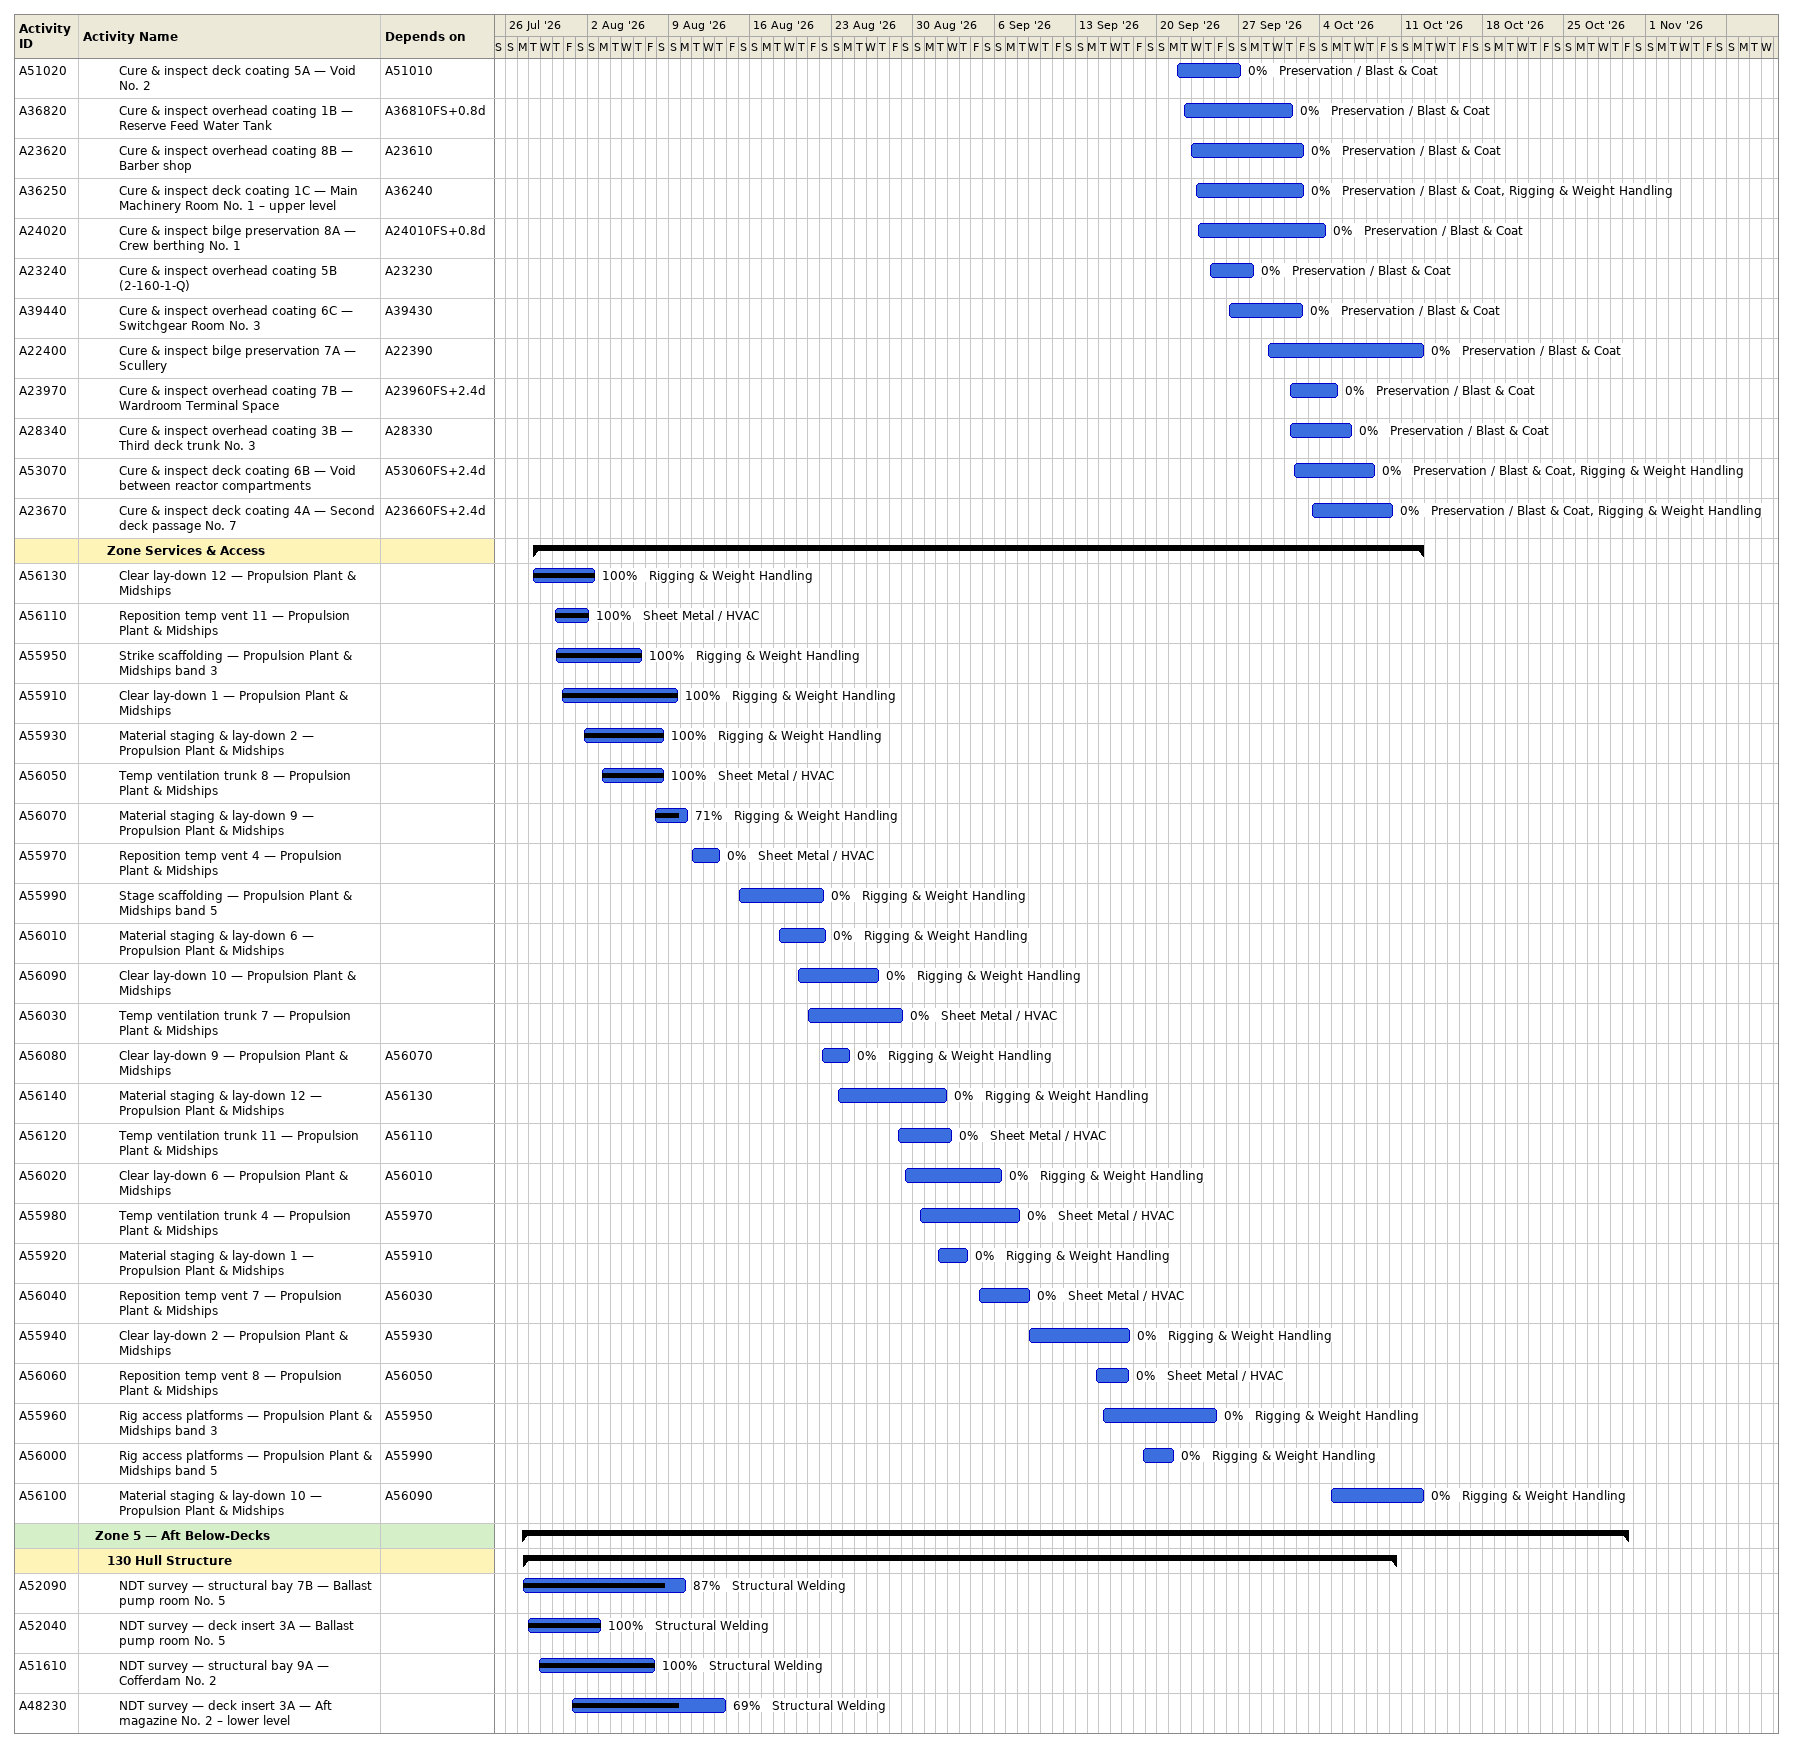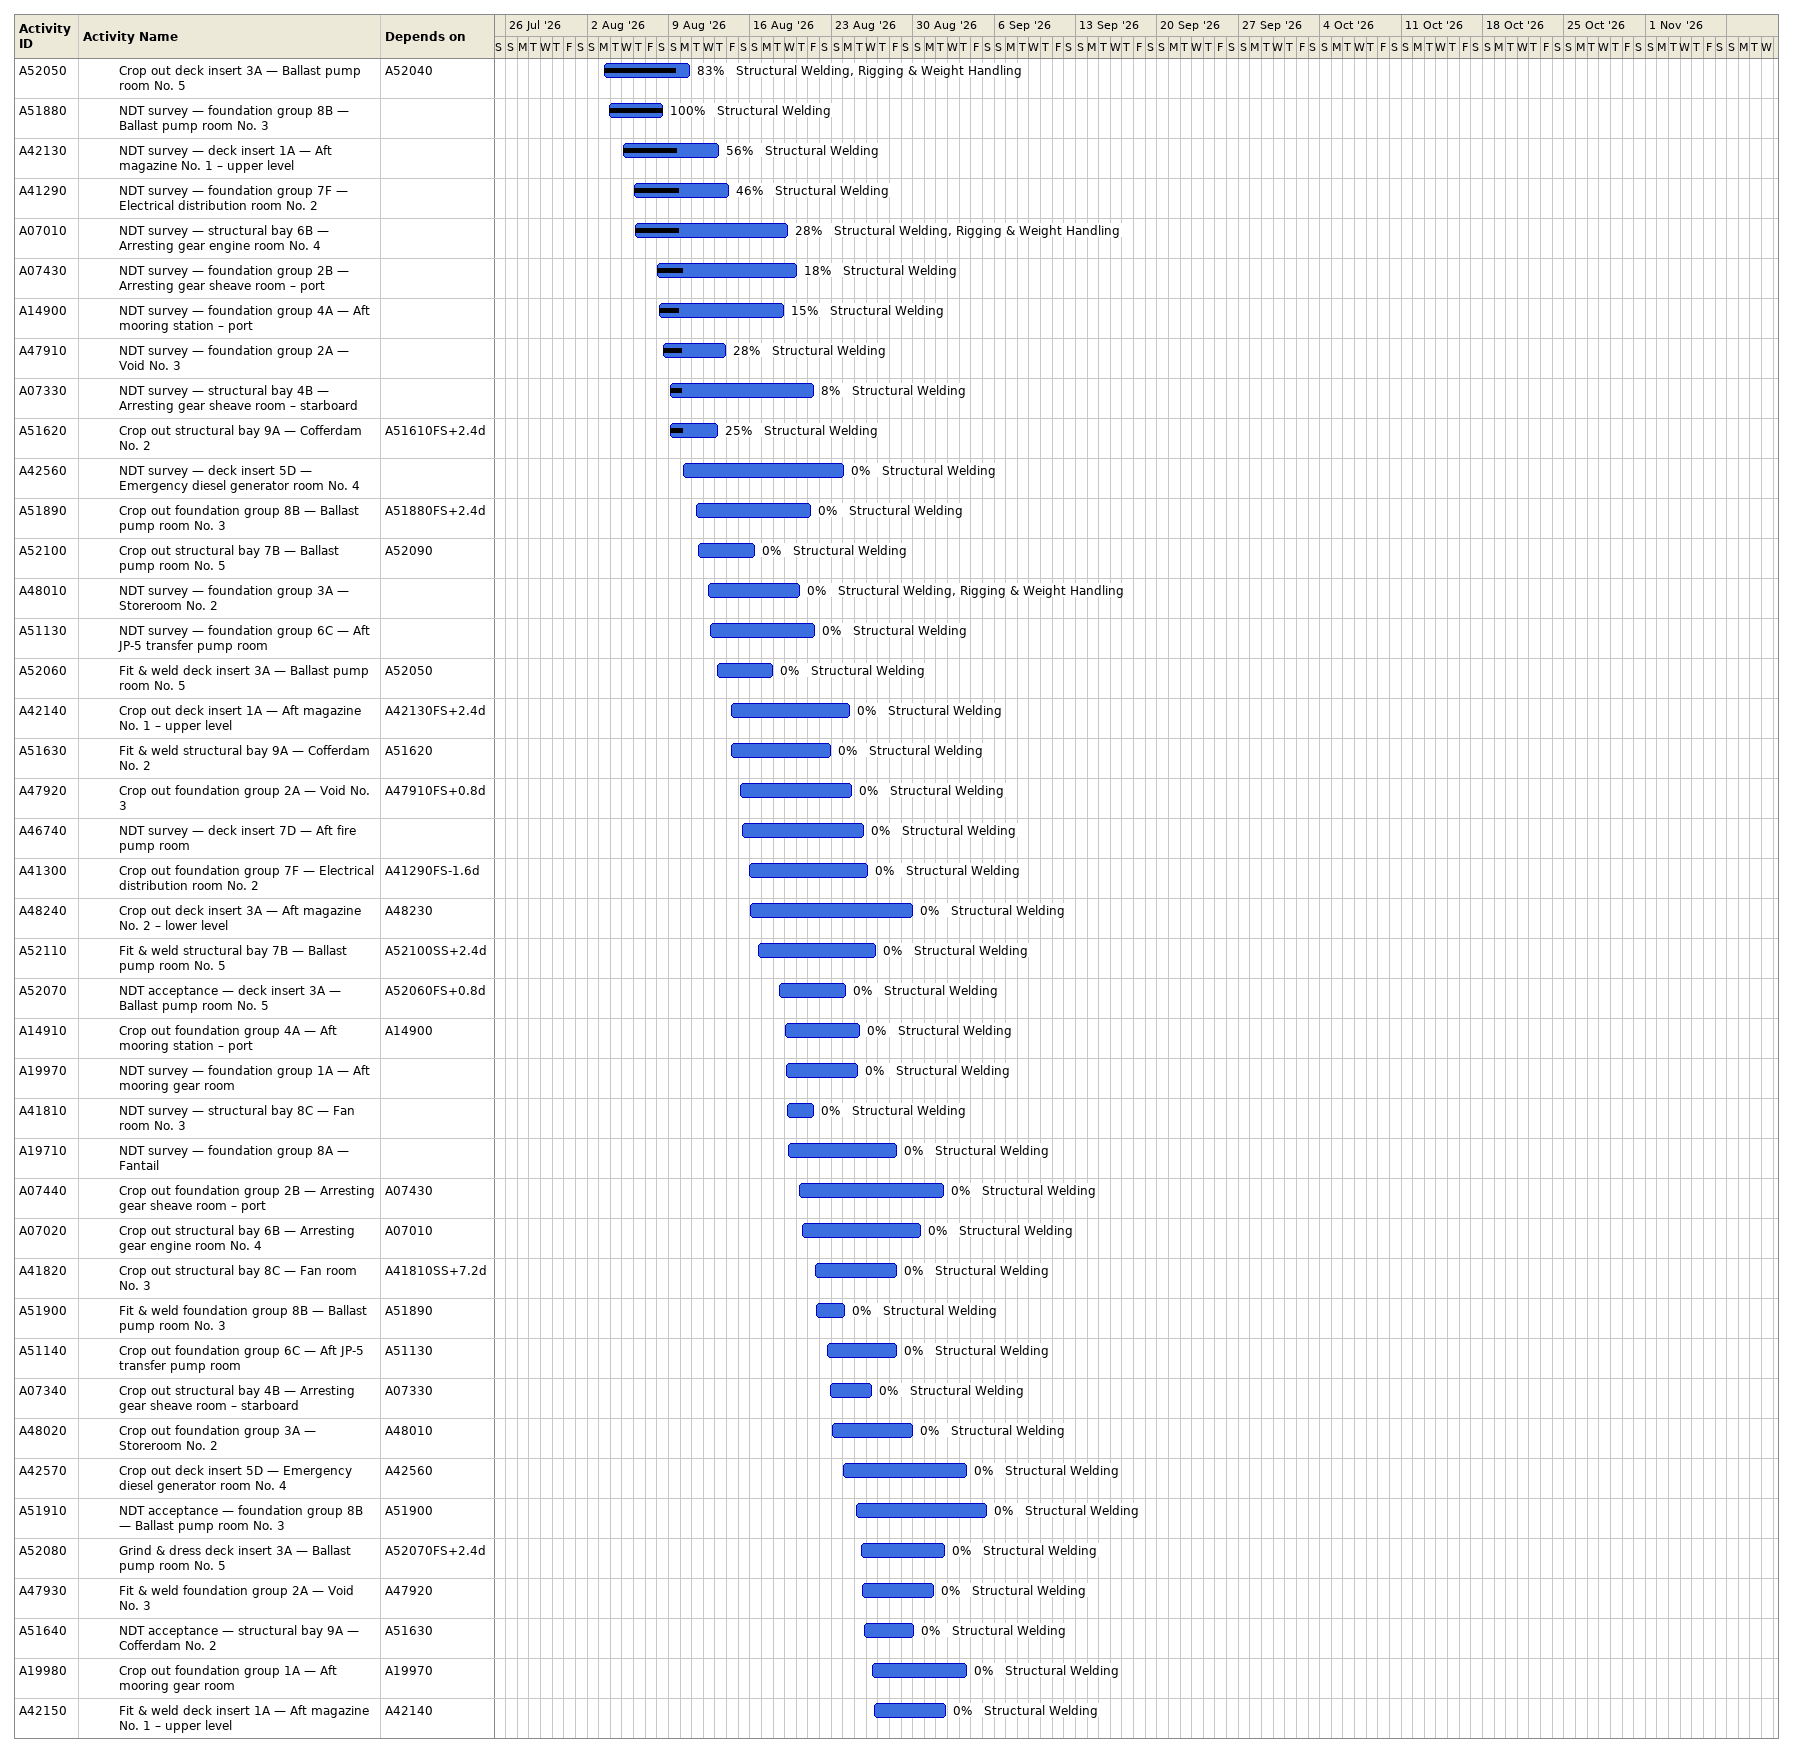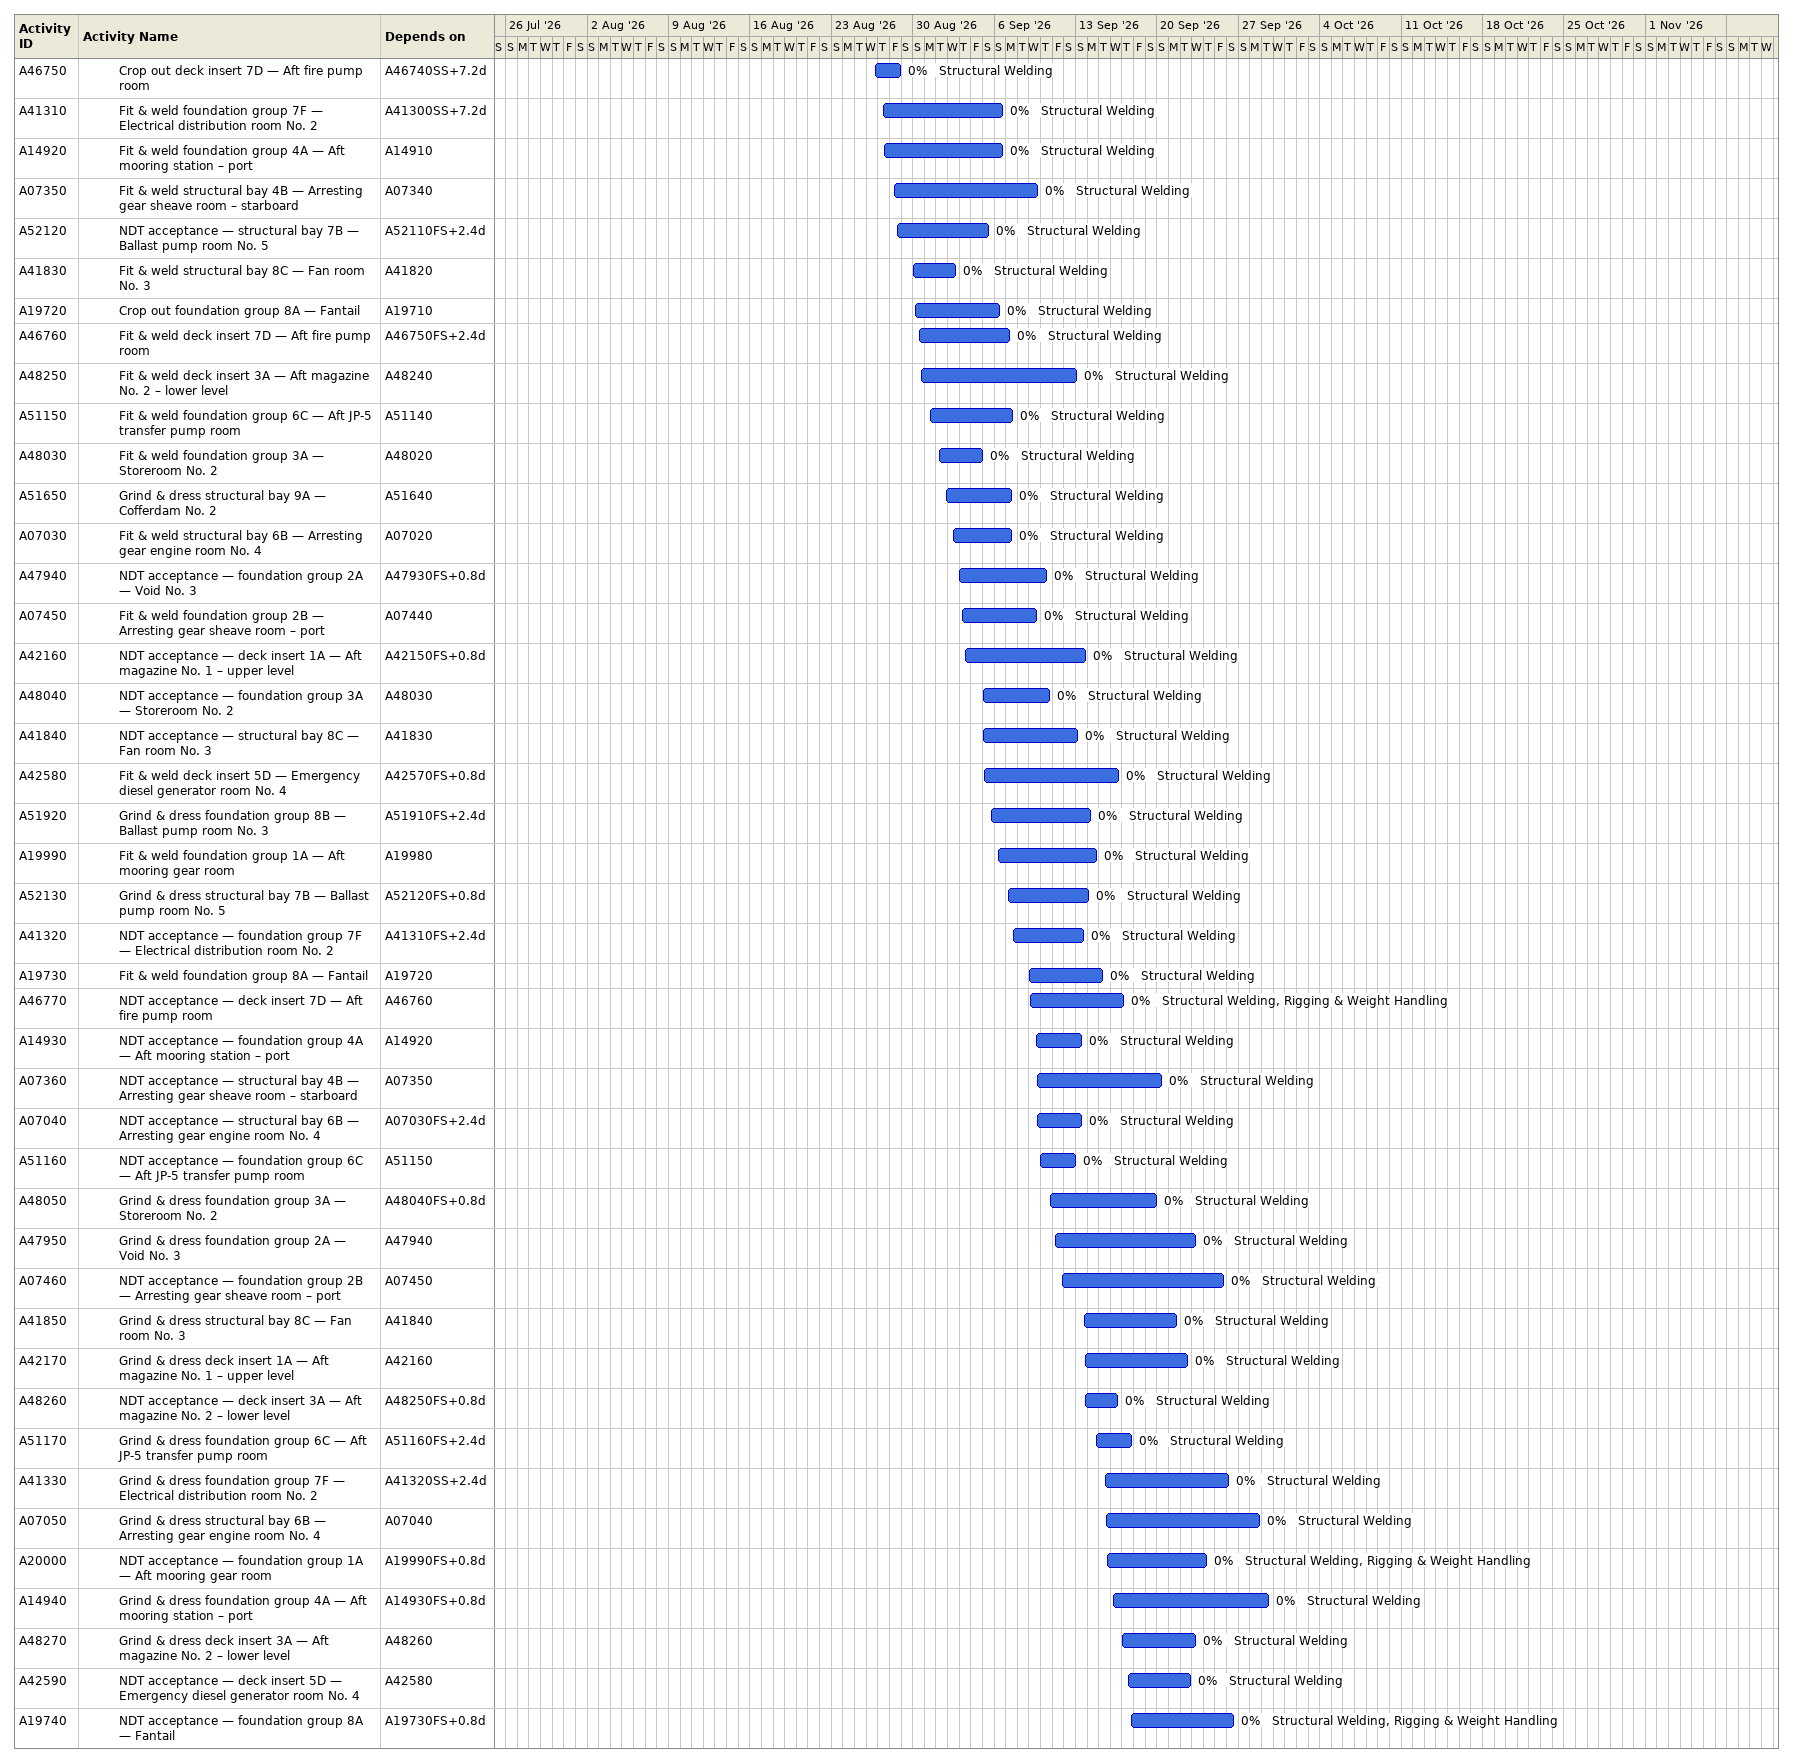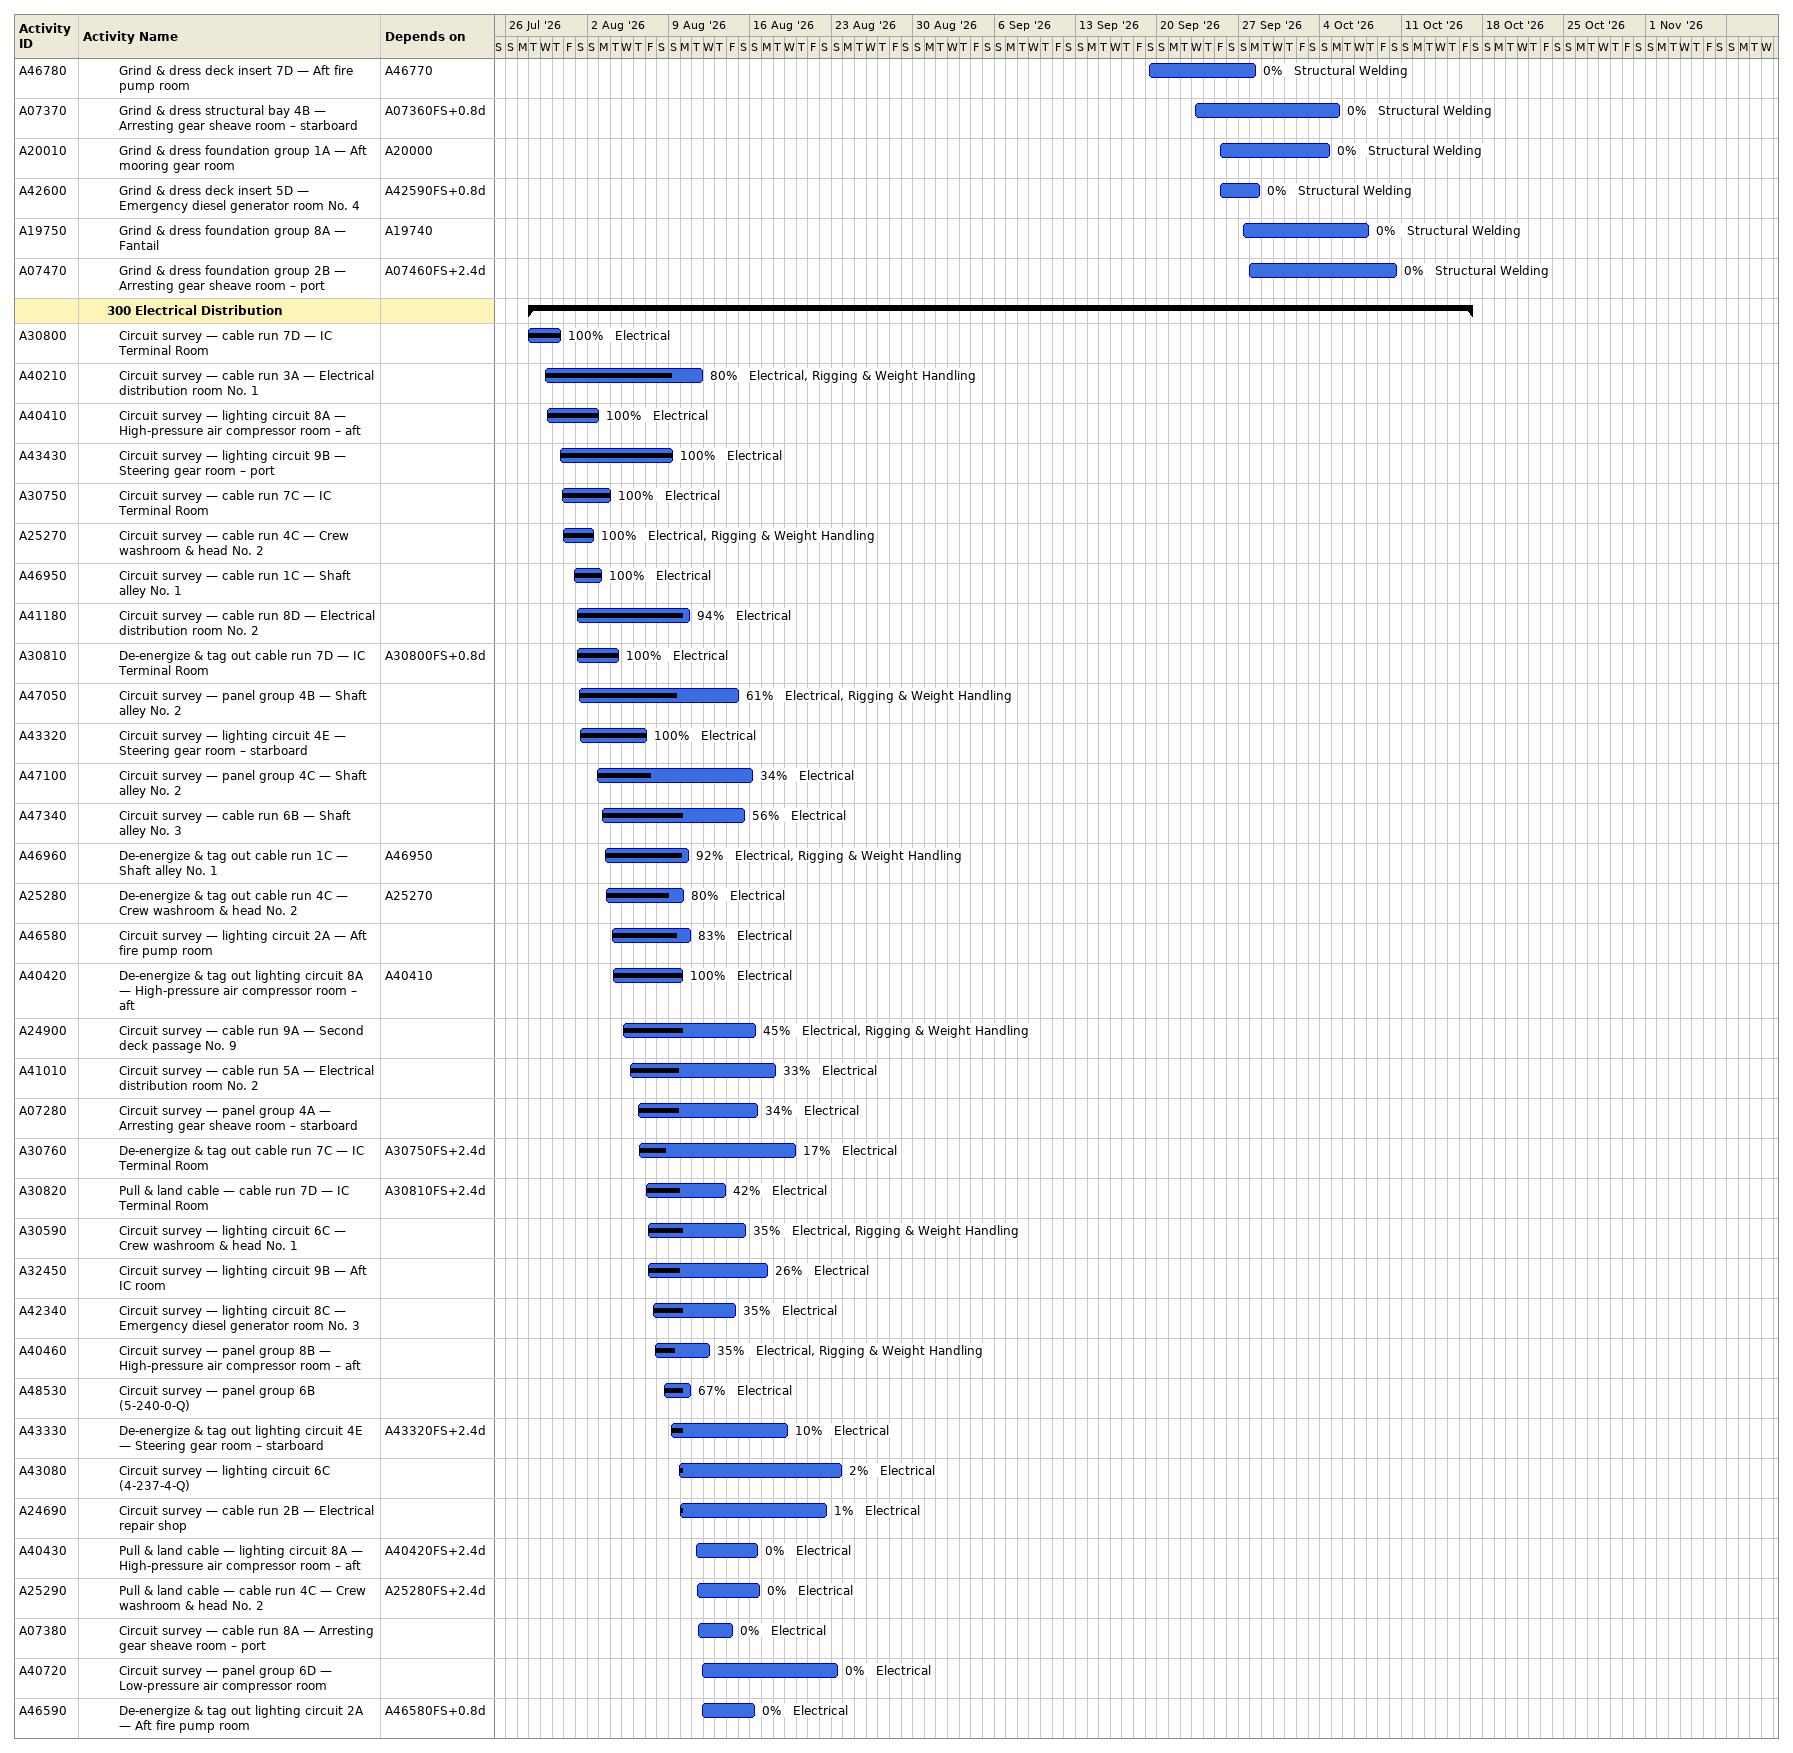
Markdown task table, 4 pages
| ID | Level | Task | Start | Finish | Predecessors | Resources | % complete |
|---|---|---|---|---|---|---|---|
| A51020 | 4 | Cure & inspect deck coating 5A — Void No. 2 | 2026-09-21 | 2026-09-27 | A51010 | Preservation / Blast & Coat | 0 |
| A36820 | 4 | Cure & inspect overhead coating 1B — Reserve Feed Water Tank | 2026-09-22 | 2026-10-01 | A36810FS+0.8d | Preservation / Blast & Coat | 0 |
| A23620 | 4 | Cure & inspect overhead coating 8B — Barber shop | 2026-09-23 | 2026-10-02 | A23610 | Preservation / Blast & Coat | 0 |
| A36250 | 4 | Cure & inspect deck coating 1C — Main Machinery Room No. 1 – upper level | 2026-09-23 | 2026-10-02 | A36240 | Preservation / Blast & Coat, Rigging & Weight Handling | 0 |
| A24020 | 4 | Cure & inspect bilge preservation 8A — Crew berthing No. 1 | 2026-09-23 | 2026-10-04 | A24010FS+0.8d | Preservation / Blast & Coat | 0 |
| A23240 | 4 | Cure & inspect overhead coating 5B (2-160-1-Q) | 2026-09-24 | 2026-09-28 | A23230 | Preservation / Blast & Coat | 0 |
| A39440 | 4 | Cure & inspect overhead coating 6C — Switchgear Room No. 3 | 2026-09-26 | 2026-10-02 | A39430 | Preservation / Blast & Coat | 0 |
| A22400 | 4 | Cure & inspect bilge preservation 7A — Scullery | 2026-09-29 | 2026-10-12 | A22390 | Preservation / Blast & Coat | 0 |
| A23970 | 4 | Cure & inspect overhead coating 7B — Wardroom Terminal Space | 2026-10-01 | 2026-10-05 | A23960FS+2.4d | Preservation / Blast & Coat | 0 |
| A28340 | 4 | Cure & inspect overhead coating 3B — Third deck trunk No. 3 | 2026-10-01 | 2026-10-06 | A28330 | Preservation / Blast & Coat | 0 |
| A53070 | 4 | Cure & inspect deck coating 6B — Void between reactor compartments | 2026-10-01 | 2026-10-08 | A53060FS+2.4d | Preservation / Blast & Coat, Rigging & Weight Handling | 0 |
| A23670 | 4 | Cure & inspect deck coating 4A — Second deck passage No. 7 | 2026-10-03 | 2026-10-10 | A23660FS+2.4d | Preservation / Blast & Coat, Rigging & Weight Handling | 0 |
|  | 3 | **Zone Services & Access** | 2026-07-28 | 2026-10-12 |  |  |  |
| A56130 | 4 | Clear lay-down 12 — Propulsion Plant & Midships | 2026-07-28 | 2026-08-02 |  | Rigging & Weight Handling | 100 |
| A56110 | 4 | Reposition temp vent 11 — Propulsion Plant & Midships | 2026-07-30 | 2026-08-02 |  | Sheet Metal / HVAC | 100 |
| A55950 | 4 | Strike scaffolding — Propulsion Plant & Midships band 3 | 2026-07-30 | 2026-08-06 |  | Rigging & Weight Handling | 100 |
| A55910 | 4 | Clear lay-down 1 — Propulsion Plant & Midships | 2026-07-30 | 2026-08-09 |  | Rigging & Weight Handling | 100 |
| A55930 | 4 | Material staging & lay-down 2 — Propulsion Plant & Midships | 2026-08-01 | 2026-08-08 |  | Rigging & Weight Handling | 100 |
| A56050 | 4 | Temp ventilation trunk 8 — Propulsion Plant & Midships | 2026-08-03 | 2026-08-08 |  | Sheet Metal / HVAC | 100 |
| A56070 | 4 | Material staging & lay-down 9 — Propulsion Plant & Midships | 2026-08-07 | 2026-08-10 |  | Rigging & Weight Handling | 71 |
| A55970 | 4 | Reposition temp vent 4 — Propulsion Plant & Midships | 2026-08-11 | 2026-08-13 |  | Sheet Metal / HVAC | 0 |
| A55990 | 4 | Stage scaffolding — Propulsion Plant & Midships band 5 | 2026-08-15 | 2026-08-22 |  | Rigging & Weight Handling | 0 |
| A56010 | 4 | Material staging & lay-down 6 — Propulsion Plant & Midships | 2026-08-18 | 2026-08-22 |  | Rigging & Weight Handling | 0 |
| A56090 | 4 | Clear lay-down 10 — Propulsion Plant & Midships | 2026-08-20 | 2026-08-27 |  | Rigging & Weight Handling | 0 |
| A56030 | 4 | Temp ventilation trunk 7 — Propulsion Plant & Midships | 2026-08-21 | 2026-08-29 |  | Sheet Metal / HVAC | 0 |
| A56080 | 4 | Clear lay-down 9 — Propulsion Plant & Midships | 2026-08-22 | 2026-08-24 | A56070 | Rigging & Weight Handling | 0 |
| A56140 | 4 | Material staging & lay-down 12 — Propulsion Plant & Midships | 2026-08-23 | 2026-09-01 | A56130 | Rigging & Weight Handling | 0 |
| A56120 | 4 | Temp ventilation trunk 11 — Propulsion Plant & Midships | 2026-08-28 | 2026-09-02 | A56110 | Sheet Metal / HVAC | 0 |
| A56020 | 4 | Clear lay-down 6 — Propulsion Plant & Midships | 2026-08-29 | 2026-09-06 | A56010 | Rigging & Weight Handling | 0 |
| A55980 | 4 | Temp ventilation trunk 4 — Propulsion Plant & Midships | 2026-08-30 | 2026-09-08 | A55970 | Sheet Metal / HVAC | 0 |
| A55920 | 4 | Material staging & lay-down 1 — Propulsion Plant & Midships | 2026-09-01 | 2026-09-03 | A55910 | Rigging & Weight Handling | 0 |
| A56040 | 4 | Reposition temp vent 7 — Propulsion Plant & Midships | 2026-09-04 | 2026-09-09 | A56030 | Sheet Metal / HVAC | 0 |
| A55940 | 4 | Clear lay-down 2 — Propulsion Plant & Midships | 2026-09-09 | 2026-09-17 | A55930 | Rigging & Weight Handling | 0 |
| A56060 | 4 | Reposition temp vent 8 — Propulsion Plant & Midships | 2026-09-14 | 2026-09-17 | A56050 | Sheet Metal / HVAC | 0 |
| A55960 | 4 | Rig access platforms — Propulsion Plant & Midships band 3 | 2026-09-15 | 2026-09-25 | A55950 | Rigging & Weight Handling | 0 |
| A56000 | 4 | Rig access platforms — Propulsion Plant & Midships band 5 | 2026-09-18 | 2026-09-21 | A55990 | Rigging & Weight Handling | 0 |
| A56100 | 4 | Material staging & lay-down 10 — Propulsion Plant & Midships | 2026-10-04 | 2026-10-12 | A56090 | Rigging & Weight Handling | 0 |
|  | 2 | **Zone 5 — Aft Below-Decks** | 2026-07-27 | 2026-10-30 |  |  |  |
|  | 3 | **130 Hull Structure** | 2026-07-27 | 2026-10-10 |  |  |  |
| A52090 | 4 | NDT survey — structural bay 7B — Ballast pump room No. 5 | 2026-07-27 | 2026-08-10 |  | Structural Welding | 87 |
| A52040 | 4 | NDT survey — deck insert 3A — Ballast pump room No. 5 | 2026-07-27 | 2026-08-03 |  | Structural Welding | 100 |
| A51610 | 4 | NDT survey — structural bay 9A — Cofferdam No. 2 | 2026-07-28 | 2026-08-07 |  | Structural Welding | 100 |
| A48230 | 4 | NDT survey — deck insert 3A — Aft magazine No. 2 – lower level | 2026-07-31 | 2026-08-13 |  | Structural Welding | 69 |
| A52050 | 4 | Crop out deck insert 3A — Ballast pump room No. 5 | 2026-08-03 | 2026-08-10 | A52040 | Structural Welding, Rigging & Weight Handling | 83 |
| A51880 | 4 | NDT survey — foundation group 8B — Ballast pump room No. 3 | 2026-08-03 | 2026-08-08 |  | Structural Welding | 100 |
| A42130 | 4 | NDT survey — deck insert 1A — Aft magazine No. 1 – upper level | 2026-08-05 | 2026-08-13 |  | Structural Welding | 56 |
| A41290 | 4 | NDT survey — foundation group 7F — Electrical distribution room No. 2 | 2026-08-06 | 2026-08-14 |  | Structural Welding | 46 |
| A07010 | 4 | NDT survey — structural bay 6B — Arresting gear engine room No. 4 | 2026-08-06 | 2026-08-19 |  | Structural Welding, Rigging & Weight Handling | 28 |
| A07430 | 4 | NDT survey — foundation group 2B — Arresting gear sheave room – port | 2026-08-08 | 2026-08-19 |  | Structural Welding | 18 |
| A14900 | 4 | NDT survey — foundation group 4A — Aft mooring station – port | 2026-08-08 | 2026-08-18 |  | Structural Welding | 15 |
| A47910 | 4 | NDT survey — foundation group 2A — Void No. 3 | 2026-08-08 | 2026-08-13 |  | Structural Welding | 28 |
| A07330 | 4 | NDT survey — structural bay 4B — Arresting gear sheave room – starboard | 2026-08-09 | 2026-08-21 |  | Structural Welding | 8 |
| A51620 | 4 | Crop out structural bay 9A — Cofferdam No. 2 | 2026-08-09 | 2026-08-13 | A51610FS+2.4d | Structural Welding | 25 |
| A42560 | 4 | NDT survey — deck insert 5D — Emergency diesel generator room No. 4 | 2026-08-10 | 2026-08-24 |  | Structural Welding | 0 |
| A51890 | 4 | Crop out foundation group 8B — Ballast pump room No. 3 | 2026-08-11 | 2026-08-21 | A51880FS+2.4d | Structural Welding | 0 |
| A52100 | 4 | Crop out structural bay 7B — Ballast pump room No. 5 | 2026-08-11 | 2026-08-16 | A52090 | Structural Welding | 0 |
| A48010 | 4 | NDT survey — foundation group 3A — Storeroom No. 2 | 2026-08-12 | 2026-08-20 |  | Structural Welding, Rigging & Weight Handling | 0 |
| A51130 | 4 | NDT survey — foundation group 6C — Aft JP-5 transfer pump room | 2026-08-12 | 2026-08-21 |  | Structural Welding | 0 |
| A52060 | 4 | Fit & weld deck insert 3A — Ballast pump room No. 5 | 2026-08-13 | 2026-08-17 | A52050 | Structural Welding | 0 |
| A42140 | 4 | Crop out deck insert 1A — Aft magazine No. 1 – upper level | 2026-08-14 | 2026-08-24 | A42130FS+2.4d | Structural Welding | 0 |
| A51630 | 4 | Fit & weld structural bay 9A — Cofferdam No. 2 | 2026-08-14 | 2026-08-22 | A51620 | Structural Welding | 0 |
| A47920 | 4 | Crop out foundation group 2A — Void No. 3 | 2026-08-15 | 2026-08-24 | A47910FS+0.8d | Structural Welding | 0 |
| A46740 | 4 | NDT survey — deck insert 7D — Aft fire pump room | 2026-08-15 | 2026-08-25 |  | Structural Welding | 0 |
| A41300 | 4 | Crop out foundation group 7F — Electrical distribution room No. 2 | 2026-08-15 | 2026-08-26 | A41290FS-1.6d | Structural Welding | 0 |
| A48240 | 4 | Crop out deck insert 3A — Aft magazine No. 2 – lower level | 2026-08-16 | 2026-08-29 | A48230 | Structural Welding | 0 |
| A52110 | 4 | Fit & weld structural bay 7B — Ballast pump room No. 5 | 2026-08-16 | 2026-08-26 | A52100SS+2.4d | Structural Welding | 0 |
| A52070 | 4 | NDT acceptance — deck insert 3A — Ballast pump room No. 5 | 2026-08-18 | 2026-08-24 | A52060FS+0.8d | Structural Welding | 0 |
| A14910 | 4 | Crop out foundation group 4A — Aft mooring station – port | 2026-08-19 | 2026-08-25 | A14900 | Structural Welding | 0 |
| A19970 | 4 | NDT survey — foundation group 1A — Aft mooring gear room | 2026-08-19 | 2026-08-25 |  | Structural Welding | 0 |
| A41810 | 4 | NDT survey — structural bay 8C — Fan room No. 3 | 2026-08-19 | 2026-08-21 |  | Structural Welding | 0 |
| A19710 | 4 | NDT survey — foundation group 8A — Fantail | 2026-08-19 | 2026-08-28 |  | Structural Welding | 0 |
| A07440 | 4 | Crop out foundation group 2B — Arresting gear sheave room – port | 2026-08-20 | 2026-09-01 | A07430 | Structural Welding | 0 |
| A07020 | 4 | Crop out structural bay 6B — Arresting gear engine room No. 4 | 2026-08-20 | 2026-08-30 | A07010 | Structural Welding | 0 |
| A41820 | 4 | Crop out structural bay 8C — Fan room No. 3 | 2026-08-21 | 2026-08-28 | A41810SS+7.2d | Structural Welding | 0 |
| A51900 | 4 | Fit & weld foundation group 8B — Ballast pump room No. 3 | 2026-08-21 | 2026-08-24 | A51890 | Structural Welding | 0 |
| A51140 | 4 | Crop out foundation group 6C — Aft JP-5 transfer pump room | 2026-08-22 | 2026-08-28 | A51130 | Structural Welding | 0 |
| A07340 | 4 | Crop out structural bay 4B — Arresting gear sheave room – starboard | 2026-08-22 | 2026-08-26 | A07330 | Structural Welding | 0 |
| A48020 | 4 | Crop out foundation group 3A — Storeroom No. 2 | 2026-08-23 | 2026-08-30 | A48010 | Structural Welding | 0 |
| A42570 | 4 | Crop out deck insert 5D — Emergency diesel generator room No. 4 | 2026-08-24 | 2026-09-03 | A42560 | Structural Welding | 0 |
| A51910 | 4 | NDT acceptance — foundation group 8B — Ballast pump room No. 3 | 2026-08-25 | 2026-09-05 | A51900 | Structural Welding | 0 |
| A52080 | 4 | Grind & dress deck insert 3A — Ballast pump room No. 5 | 2026-08-25 | 2026-09-01 | A52070FS+2.4d | Structural Welding | 0 |
| A47930 | 4 | Fit & weld foundation group 2A — Void No. 3 | 2026-08-25 | 2026-08-31 | A47920 | Structural Welding | 0 |
| A51640 | 4 | NDT acceptance — structural bay 9A — Cofferdam No. 2 | 2026-08-25 | 2026-08-30 | A51630 | Structural Welding | 0 |
| A19980 | 4 | Crop out foundation group 1A — Aft mooring gear room | 2026-08-26 | 2026-09-03 | A19970 | Structural Welding | 0 |
| A42150 | 4 | Fit & weld deck insert 1A — Aft magazine No. 1 – upper level | 2026-08-26 | 2026-09-01 | A42140 | Structural Welding | 0 |
| A46750 | 4 | Crop out deck insert 7D — Aft fire pump room | 2026-08-26 | 2026-08-28 | A46740SS+7.2d | Structural Welding | 0 |
| A41310 | 4 | Fit & weld foundation group 7F — Electrical distribution room No. 2 | 2026-08-27 | 2026-09-06 | A41300SS+7.2d | Structural Welding | 0 |
| A14920 | 4 | Fit & weld foundation group 4A — Aft mooring station – port | 2026-08-27 | 2026-09-06 | A14910 | Structural Welding | 0 |
| A07350 | 4 | Fit & weld structural bay 4B — Arresting gear sheave room – starboard | 2026-08-28 | 2026-09-09 | A07340 | Structural Welding | 0 |
| A52120 | 4 | NDT acceptance — structural bay 7B — Ballast pump room No. 5 | 2026-08-28 | 2026-09-05 | A52110FS+2.4d | Structural Welding | 0 |
| A41830 | 4 | Fit & weld structural bay 8C — Fan room No. 3 | 2026-08-30 | 2026-09-02 | A41820 | Structural Welding | 0 |
| A19720 | 4 | Crop out foundation group 8A — Fantail | 2026-08-30 | 2026-09-06 | A19710 | Structural Welding | 0 |
| A46760 | 4 | Fit & weld deck insert 7D — Aft fire pump room | 2026-08-30 | 2026-09-07 | A46750FS+2.4d | Structural Welding | 0 |
| A48250 | 4 | Fit & weld deck insert 3A — Aft magazine No. 2 – lower level | 2026-08-30 | 2026-09-13 | A48240 | Structural Welding | 0 |
| A51150 | 4 | Fit & weld foundation group 6C — Aft JP-5 transfer pump room | 2026-08-31 | 2026-09-07 | A51140 | Structural Welding | 0 |
| A48030 | 4 | Fit & weld foundation group 3A — Storeroom No. 2 | 2026-09-01 | 2026-09-04 | A48020 | Structural Welding | 0 |
| A51650 | 4 | Grind & dress structural bay 9A — Cofferdam No. 2 | 2026-09-01 | 2026-09-07 | A51640 | Structural Welding | 0 |
| A07030 | 4 | Fit & weld structural bay 6B — Arresting gear engine room No. 4 | 2026-09-02 | 2026-09-07 | A07020 | Structural Welding | 0 |
| A47940 | 4 | NDT acceptance — foundation group 2A — Void No. 3 | 2026-09-03 | 2026-09-10 | A47930FS+0.8d | Structural Welding | 0 |
| A07450 | 4 | Fit & weld foundation group 2B — Arresting gear sheave room – port | 2026-09-03 | 2026-09-09 | A07440 | Structural Welding | 0 |
| A42160 | 4 | NDT acceptance — deck insert 1A — Aft magazine No. 1 – upper level | 2026-09-03 | 2026-09-13 | A42150FS+0.8d | Structural Welding | 0 |
| A48040 | 4 | NDT acceptance — foundation group 3A — Storeroom No. 2 | 2026-09-05 | 2026-09-10 | A48030 | Structural Welding | 0 |
| A41840 | 4 | NDT acceptance — structural bay 8C — Fan room No. 3 | 2026-09-05 | 2026-09-13 | A41830 | Structural Welding | 0 |
| A42580 | 4 | Fit & weld deck insert 5D — Emergency diesel generator room No. 4 | 2026-09-05 | 2026-09-16 | A42570FS+0.8d | Structural Welding | 0 |
| A51920 | 4 | Grind & dress foundation group 8B — Ballast pump room No. 3 | 2026-09-05 | 2026-09-14 | A51910FS+2.4d | Structural Welding | 0 |
| A19990 | 4 | Fit & weld foundation group 1A — Aft mooring gear room | 2026-09-06 | 2026-09-14 | A19980 | Structural Welding | 0 |
| A52130 | 4 | Grind & dress structural bay 7B — Ballast pump room No. 5 | 2026-09-07 | 2026-09-14 | A52120FS+0.8d | Structural Welding | 0 |
| A41320 | 4 | NDT acceptance — foundation group 7F — Electrical distribution room No. 2 | 2026-09-07 | 2026-09-13 | A41310FS+2.4d | Structural Welding | 0 |
| A19730 | 4 | Fit & weld foundation group 8A — Fantail | 2026-09-09 | 2026-09-15 | A19720 | Structural Welding | 0 |
| A46770 | 4 | NDT acceptance — deck insert 7D — Aft fire pump room | 2026-09-09 | 2026-09-17 | A46760 | Structural Welding, Rigging & Weight Handling | 0 |
| A14930 | 4 | NDT acceptance — foundation group 4A — Aft mooring station – port | 2026-09-09 | 2026-09-13 | A14920 | Structural Welding | 0 |
| A07360 | 4 | NDT acceptance — structural bay 4B — Arresting gear sheave room – starboard | 2026-09-09 | 2026-09-20 | A07350 | Structural Welding | 0 |
| A07040 | 4 | NDT acceptance — structural bay 6B — Arresting gear engine room No. 4 | 2026-09-09 | 2026-09-13 | A07030FS+2.4d | Structural Welding | 0 |
| A51160 | 4 | NDT acceptance — foundation group 6C — Aft JP-5 transfer pump room | 2026-09-09 | 2026-09-13 | A51150 | Structural Welding | 0 |
| A48050 | 4 | Grind & dress foundation group 3A — Storeroom No. 2 | 2026-09-10 | 2026-09-19 | A48040FS+0.8d | Structural Welding | 0 |
| A47950 | 4 | Grind & dress foundation group 2A — Void No. 3 | 2026-09-11 | 2026-09-23 | A47940 | Structural Welding | 0 |
| A07460 | 4 | NDT acceptance — foundation group 2B — Arresting gear sheave room – port | 2026-09-11 | 2026-09-25 | A07450 | Structural Welding | 0 |
| A41850 | 4 | Grind & dress structural bay 8C — Fan room No. 3 | 2026-09-13 | 2026-09-21 | A41840 | Structural Welding | 0 |
| A42170 | 4 | Grind & dress deck insert 1A — Aft magazine No. 1 – upper level | 2026-09-13 | 2026-09-22 | A42160 | Structural Welding | 0 |
| A48260 | 4 | NDT acceptance — deck insert 3A — Aft magazine No. 2 – lower level | 2026-09-13 | 2026-09-16 | A48250FS+0.8d | Structural Welding | 0 |
| A51170 | 4 | Grind & dress foundation group 6C — Aft JP-5 transfer pump room | 2026-09-14 | 2026-09-17 | A51160FS+2.4d | Structural Welding | 0 |
| A41330 | 4 | Grind & dress foundation group 7F — Electrical distribution room No. 2 | 2026-09-15 | 2026-09-26 | A41320SS+2.4d | Structural Welding | 0 |
| A07050 | 4 | Grind & dress structural bay 6B — Arresting gear engine room No. 4 | 2026-09-15 | 2026-09-28 | A07040 | Structural Welding | 0 |
| A20000 | 4 | NDT acceptance — foundation group 1A — Aft mooring gear room | 2026-09-15 | 2026-09-24 | A19990FS+0.8d | Structural Welding, Rigging & Weight Handling | 0 |
| A14940 | 4 | Grind & dress foundation group 4A — Aft mooring station – port | 2026-09-16 | 2026-09-29 | A14930FS+0.8d | Structural Welding | 0 |
| A48270 | 4 | Grind & dress deck insert 3A — Aft magazine No. 2 – lower level | 2026-09-17 | 2026-09-23 | A48260 | Structural Welding | 0 |
| A42590 | 4 | NDT acceptance — deck insert 5D — Emergency diesel generator room No. 4 | 2026-09-17 | 2026-09-22 | A42580 | Structural Welding | 0 |
| A19740 | 4 | NDT acceptance — foundation group 8A — Fantail | 2026-09-17 | 2026-09-26 | A19730FS+0.8d | Structural Welding, Rigging & Weight Handling | 0 |
| A46780 | 4 | Grind & dress deck insert 7D — Aft fire pump room | 2026-09-19 | 2026-09-28 | A46770 | Structural Welding | 0 |
| A07370 | 4 | Grind & dress structural bay 4B — Arresting gear sheave room – starboard | 2026-09-23 | 2026-10-05 | A07360FS+0.8d | Structural Welding | 0 |
| A20010 | 4 | Grind & dress foundation group 1A — Aft mooring gear room | 2026-09-25 | 2026-10-04 | A20000 | Structural Welding | 0 |
| A42600 | 4 | Grind & dress deck insert 5D — Emergency diesel generator room No. 4 | 2026-09-25 | 2026-09-28 | A42590FS+0.8d | Structural Welding | 0 |
| A19750 | 4 | Grind & dress foundation group 8A — Fantail | 2026-09-27 | 2026-10-08 | A19740 | Structural Welding | 0 |
| A07470 | 4 | Grind & dress foundation group 2B — Arresting gear sheave room – port | 2026-09-27 | 2026-10-10 | A07460FS+2.4d | Structural Welding | 0 |
|  | 3 | **300 Electrical Distribution** | 2026-07-27 | 2026-10-17 |  |  |  |
| A30800 | 4 | Circuit survey — cable run 7D — IC Terminal Room | 2026-07-27 | 2026-07-30 |  | Electrical | 100 |
| A40210 | 4 | Circuit survey — cable run 3A — Electrical distribution room No. 1 | 2026-07-29 | 2026-08-11 |  | Electrical, Rigging & Weight Handling | 80 |
| A40410 | 4 | Circuit survey — lighting circuit 8A — High-pressure air compressor room – aft | 2026-07-29 | 2026-08-02 |  | Electrical | 100 |
| A43430 | 4 | Circuit survey — lighting circuit 9B — Steering gear room – port | 2026-07-30 | 2026-08-09 |  | Electrical | 100 |
| A30750 | 4 | Circuit survey — cable run 7C — IC Terminal Room | 2026-07-30 | 2026-08-04 |  | Electrical | 100 |
| A25270 | 4 | Circuit survey — cable run 4C — Crew washroom & head No. 2 | 2026-07-31 | 2026-08-02 |  | Electrical, Rigging & Weight Handling | 100 |
| A46950 | 4 | Circuit survey — cable run 1C — Shaft alley No. 1 | 2026-07-31 | 2026-08-03 |  | Electrical | 100 |
| A41180 | 4 | Circuit survey — cable run 8D — Electrical distribution room No. 2 | 2026-08-01 | 2026-08-10 |  | Electrical | 94 |
| A30810 | 4 | De-energize & tag out cable run 7D — IC Terminal Room | 2026-08-01 | 2026-08-04 | A30800FS+0.8d | Electrical | 100 |
| A47050 | 4 | Circuit survey — panel group 4B — Shaft alley No. 2 | 2026-08-01 | 2026-08-15 |  | Electrical, Rigging & Weight Handling | 61 |
| A43320 | 4 | Circuit survey — lighting circuit 4E — Steering gear room – starboard | 2026-08-01 | 2026-08-07 |  | Electrical | 100 |
| A47100 | 4 | Circuit survey — panel group 4C — Shaft alley No. 2 | 2026-08-02 | 2026-08-16 |  | Electrical | 34 |
| A47340 | 4 | Circuit survey — cable run 6B — Shaft alley No. 3 | 2026-08-03 | 2026-08-15 |  | Electrical | 56 |
| A46960 | 4 | De-energize & tag out cable run 1C — Shaft alley No. 1 | 2026-08-03 | 2026-08-10 | A46950 | Electrical, Rigging & Weight Handling | 92 |
| A25280 | 4 | De-energize & tag out cable run 4C — Crew washroom & head No. 2 | 2026-08-03 | 2026-08-10 | A25270 | Electrical | 80 |
| A46580 | 4 | Circuit survey — lighting circuit 2A — Aft fire pump room | 2026-08-04 | 2026-08-10 |  | Electrical | 83 |
| A40420 | 4 | De-energize & tag out lighting circuit 8A — High-pressure air compressor room – aft | 2026-08-04 | 2026-08-10 | A40410 | Electrical | 100 |
| A24900 | 4 | Circuit survey — cable run 9A — Second deck passage No. 9 | 2026-08-05 | 2026-08-16 |  | Electrical, Rigging & Weight Handling | 45 |
| A41010 | 4 | Circuit survey — cable run 5A — Electrical distribution room No. 2 | 2026-08-05 | 2026-08-18 |  | Electrical | 33 |
| A07280 | 4 | Circuit survey — panel group 4A — Arresting gear sheave room – starboard | 2026-08-06 | 2026-08-16 |  | Electrical | 34 |
| A30760 | 4 | De-energize & tag out cable run 7C — IC Terminal Room | 2026-08-06 | 2026-08-19 | A30750FS+2.4d | Electrical | 17 |
| A30820 | 4 | Pull & land cable — cable run 7D — IC Terminal Room | 2026-08-07 | 2026-08-13 | A30810FS+2.4d | Electrical | 42 |
| A30590 | 4 | Circuit survey — lighting circuit 6C — Crew washroom & head No. 1 | 2026-08-07 | 2026-08-15 |  | Electrical, Rigging & Weight Handling | 35 |
| A32450 | 4 | Circuit survey — lighting circuit 9B — Aft IC room | 2026-08-07 | 2026-08-17 |  | Electrical | 26 |
| A42340 | 4 | Circuit survey — lighting circuit 8C — Emergency diesel generator room No. 3 | 2026-08-07 | 2026-08-14 |  | Electrical | 35 |
| A40460 | 4 | Circuit survey — panel group 8B — High-pressure air compressor room – aft | 2026-08-07 | 2026-08-12 |  | Electrical, Rigging & Weight Handling | 35 |
| A48530 | 4 | Circuit survey — panel group 6B (5-240-0-Q) | 2026-08-08 | 2026-08-10 |  | Electrical | 67 |
| A43330 | 4 | De-energize & tag out lighting circuit 4E — Steering gear room – starboard | 2026-08-09 | 2026-08-19 | A43320FS+2.4d | Electrical | 10 |
| A43080 | 4 | Circuit survey — lighting circuit 6C (4-237-4-Q) | 2026-08-09 | 2026-08-23 |  | Electrical | 2 |
| A24690 | 4 | Circuit survey — cable run 2B — Electrical repair shop | 2026-08-10 | 2026-08-22 |  | Electrical | 1 |
| A40430 | 4 | Pull & land cable — lighting circuit 8A — High-pressure air compressor room – aft | 2026-08-11 | 2026-08-16 | A40420FS+2.4d | Electrical | 0 |
| A25290 | 4 | Pull & land cable — cable run 4C — Crew washroom & head No. 2 | 2026-08-11 | 2026-08-16 | A25280FS+2.4d | Electrical | 0 |
| A07380 | 4 | Circuit survey — cable run 8A — Arresting gear sheave room – port | 2026-08-11 | 2026-08-14 |  | Electrical | 0 |
| A40720 | 4 | Circuit survey — panel group 6D — Low-pressure air compressor room | 2026-08-11 | 2026-08-23 |  | Electrical | 0 |
| A46590 | 4 | De-energize & tag out lighting circuit 2A — Aft fire pump room | 2026-08-11 | 2026-08-16 | A46580FS+0.8d | Electrical | 0 |
